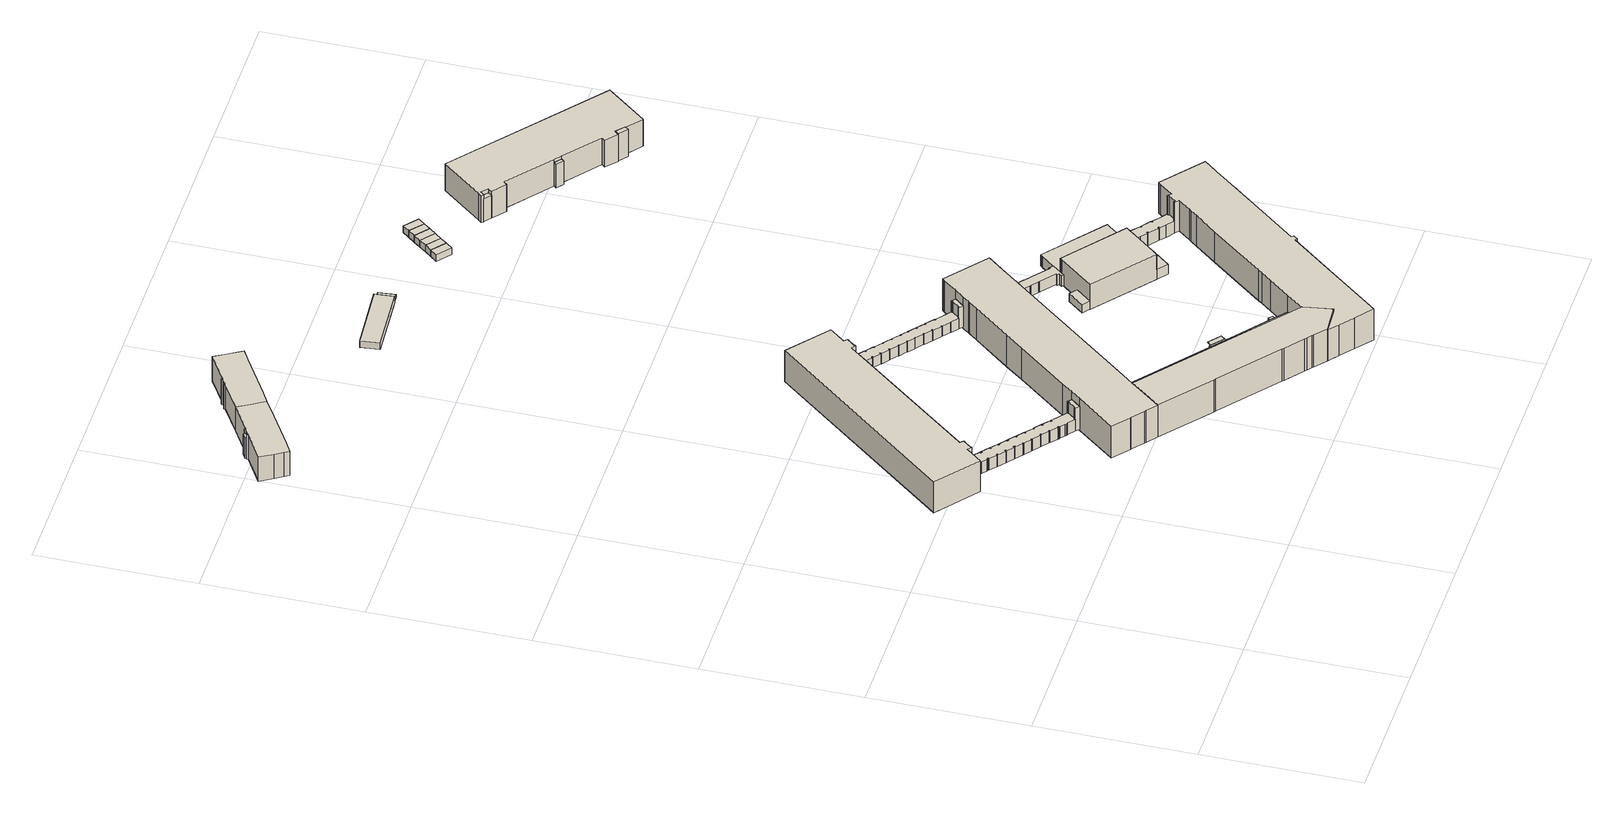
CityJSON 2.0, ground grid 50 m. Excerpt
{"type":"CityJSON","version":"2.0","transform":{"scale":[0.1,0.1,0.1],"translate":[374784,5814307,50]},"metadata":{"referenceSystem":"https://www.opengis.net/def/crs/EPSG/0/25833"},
"CityObjects":{
"building1":{"type":"Building","attributes":{"Gemeindeschluessel":"11000005","BezugspunktDach":"2200","function":"51009_1610","measuredHeight":4.29,"storeysAboveGround":0},"address":[{"country":"Germany","locality":"Berlin"}],"geometry":[{"type":"Solid","lod":"1","boundaries":[[[[0,1,2,3,4,5,6,7,8,9,10,11,12,13,14,15,16,17,18,19,20,21,22,23,24,25,26,27,28,29,30,31,32,33,34,35,36,37,38,39,40,41,42,43,44,45,46,47,48,49,50,51,52,53,54,55,56,57,58,59,60,61,62,63,64,65,66,67,68,69,70,71,72,73,74,75,76,77,78,79,80,81,82,83,84,85,86,87,88,89,90,91,92,93,94,95,96,97]],[[98,99,100,101,102,103,104,105,106,107,108,109,110,111,112,113,114,115,116,117,118,119,120,121,122,123,124,125,126,127,128,129,130,131,132,133,134,135,136,137,138,139,140,141,142,143,144,145,146,147,148,149,150,151,152,153,154,155,156,157,158,159,160,161,162,163,164,165,166,167,168,169,170,171,172,173,174,175,176,177,178,179,180,181,182,183,184,185,186,187,188,189,190,191,192,193,194,195]],[[98,195,97,96]],[[99,98,96,95]],[[100,99,95,94]],[[101,100,94,93]],[[102,101,93,92]],[[103,102,92,91]],[[104,103,91,90]],[[105,104,90,89]],[[106,105,89,88]],[[107,106,88,87]],[[108,107,87,86]],[[109,108,86,85]],[[110,109,85,84]],[[111,110,84,83]],[[112,111,83,82]],[[113,112,82,81]],[[114,113,81,80]],[[115,114,80,79]],[[116,115,79,78]],[[117,116,78,77]],[[118,117,77,76]],[[119,118,76,75]],[[120,119,75,74]],[[121,120,74,73]],[[122,121,73,72]],[[123,122,72,71]],[[124,123,71,70]],[[125,124,70,69]],[[126,125,69,68]],[[127,126,68,67]],[[128,127,67,66]],[[129,128,66,65]],[[130,129,65,64]],[[131,130,64,63]],[[132,131,63,62]],[[133,132,62,61]],[[134,133,61,60]],[[135,134,60,59]],[[136,135,59,58]],[[137,136,58,57]],[[138,137,57,56]],[[139,138,56,55]],[[140,139,55,54]],[[141,140,54,53]],[[142,141,53,52]],[[143,142,52,51]],[[144,143,51,50]],[[145,144,50,49]],[[146,145,49,48]],[[147,146,48,47]],[[148,147,47,46]],[[149,148,46,45]],[[150,149,45,44]],[[151,150,44,43]],[[152,151,43,42]],[[153,152,42,41]],[[154,153,41,40]],[[155,154,40,39]],[[156,155,39,38]],[[157,156,38,37]],[[158,157,37,36]],[[159,158,36,35]],[[160,159,35,34]],[[161,160,34,33]],[[162,161,33,32]],[[163,162,32,31]],[[164,163,31,30]],[[165,164,30,29]],[[166,165,29,28]],[[167,166,28,27]],[[168,167,27,26]],[[169,168,26,25]],[[170,169,25,24]],[[171,170,24,23]],[[172,171,23,22]],[[173,172,22,21]],[[174,173,21,20]],[[175,174,20,19]],[[176,175,19,18]],[[177,176,18,17]],[[178,177,17,16]],[[179,178,16,15]],[[180,179,15,14]],[[181,180,14,13]],[[182,181,13,12]],[[183,182,12,11]],[[184,183,11,10]],[[185,184,10,9]],[[186,185,9,8]],[[187,186,8,7]],[[188,187,7,6]],[[189,188,6,5]],[[190,189,5,4]],[[191,190,4,3]],[[192,191,3,2]],[[193,192,2,1]],[[194,193,1,0]],[[195,194,0,97]]]]}]},
"building2":{"type":"Building","attributes":{"Gemeindeschluessel":"11000005","BezugspunktDach":"2200","function":"51009_1610","measuredHeight":7.67,"storeysAboveGround":0},"address":[{"country":"Germany","locality":"Berlin"}],"geometry":[{"type":"Solid","lod":"1","boundaries":[[[[196,197,198,199,200,201]],[[202,203,204,205,206,207]],[[202,207,201,200]],[[203,202,200,199]],[[204,203,199,198]],[[205,204,198,197]],[[206,205,197,196]],[[207,206,196,201]]]]}]},
"building3":{"type":"Building","attributes":{"Gemeindeschluessel":"11000005","BezugspunktDach":"2200","function":"31001_1010","measuredHeight":10.47,"storeysAboveGround":2},"address":[{"country":"Germany","locality":"Berlin","thoroughfareNumber":"10","thoroughfareName":"Am Waldkiefernweg"}],"geometry":[{"type":"Solid","lod":"1","boundaries":[[[[208,209,210,211,212,213,214,215,216,217,218,219,220,221,222,223,224,225]],[[226,227,228,229,230,231,232,233,234,235,236,237,238,239,240,241,242,243]],[[226,243,225,224]],[[227,226,224,223]],[[228,227,223,222]],[[229,228,222,221]],[[230,229,221,220]],[[231,230,220,219]],[[232,231,219,218]],[[233,232,218,217]],[[234,233,217,216]],[[235,234,216,215]],[[236,235,215,214]],[[237,236,214,213]],[[238,237,213,212]],[[239,238,212,211]],[[240,239,211,210]],[[241,240,210,209]],[[242,241,209,208]],[[243,242,208,225]]]]}]},
"building4":{"type":"Building","attributes":{"Gemeindeschluessel":"11000005","BezugspunktDach":"2200","function":"31001_3073","measuredHeight":15.92,"storeysAboveGround":1},"address":[{"country":"Germany","locality":"Berlin","thoroughfareNumber":"182 (11)","thoroughfareName":"Kladower Damm"}],"geometry":[{"type":"Solid","lod":"1","boundaries":[[[[244,245,246,247,248,249,250,251,252,253,254,255,256,257,258,259,260,261,262,263,264,265,266,267,268]],[[269,270,271,272,273,274,275,276,277,278,279,280,281,282,283,284,285,286,287,288,289,290,291,292,293]],[[269,293,268,267]],[[270,269,267,266]],[[271,270,266,265]],[[272,271,265,264]],[[273,272,264,263]],[[274,273,263,262]],[[275,274,262,261]],[[276,275,261,260]],[[277,276,260,259]],[[278,277,259,258]],[[279,278,258,257]],[[280,279,257,256]],[[281,280,256,255]],[[282,281,255,254]],[[283,282,254,253]],[[284,283,253,252]],[[285,284,252,251]],[[286,285,251,250]],[[287,286,250,249]],[[288,287,249,248]],[[289,288,248,247]],[[290,289,247,246]],[[291,290,246,245]],[[292,291,245,244]],[[293,292,244,268]]]]}]},
"building5":{"type":"Building","attributes":{"Gemeindeschluessel":"11000005","BezugspunktDach":"2200","function":"31001_1010","measuredHeight":10.49,"storeysAboveGround":2},"address":[{"country":"Germany","locality":"Berlin","thoroughfareNumber":"12","thoroughfareName":"Am Waldkiefernweg"}],"geometry":[{"type":"Solid","lod":"1","boundaries":[[[[215,214,213,294,295,296,297,298,299,300,301,302,303,304,305,306,307,216]],[[308,309,310,311,312,313,314,315,316,317,318,319,320,321,237,236,235,234]],[[308,234,216,307]],[[309,308,307,306]],[[310,309,306,305]],[[311,310,305,304]],[[312,311,304,303]],[[313,312,303,302]],[[314,313,302,301]],[[315,314,301,300]],[[316,315,300,299]],[[317,316,299,298]],[[318,317,298,297]],[[319,318,297,296]],[[320,319,296,295]],[[321,320,295,294]],[[237,321,294,213]],[[236,237,213,214]],[[235,236,214,215]],[[234,235,215,216]]]]}]},
"building6":{"type":"Building","attributes":{"Gemeindeschluessel":"11000005","BezugspunktDach":"2200","function":"51009_1610","measuredHeight":0.075,"storeysAboveGround":0},"address":[{"country":"Germany","locality":"Berlin"}],"geometry":[{"type":"Solid","lod":"1","boundaries":[[[[322,323,324,325]],[[326,327,328,329]],[[326,329,325,324]],[[327,326,324,323]],[[328,327,323,322]],[[329,328,322,325]]]]}]},
"building7":{"type":"Building","attributes":{"Gemeindeschluessel":"11000005","BezugspunktDach":"2200","function":"31001_2463","measuredHeight":0.132,"storeysAboveGround":1},"address":[{"country":"Germany","locality":"Berlin","thoroughfareNumber":"182 (36)","thoroughfareName":"Kladower Damm"}],"geometry":[{"type":"Solid","lod":"1","boundaries":[[[[324,323,330,331,332,333,334,335]],[[336,337,338,339,340,341,342,343]],[[336,343,335,334]],[[337,336,334,333]],[[338,337,333,332]],[[339,338,332,331]],[[340,339,331,330]],[[341,340,330,323]],[[342,341,323,324]],[[343,342,324,335]]]]}]},
"building8":{"type":"Building","attributes":{"Gemeindeschluessel":"11000005","BezugspunktDach":"2200","function":"51009_1610","measuredHeight":3.79,"storeysAboveGround":0},"address":[{"country":"Germany","locality":"Berlin"}],"geometry":[{"type":"Solid","lod":"1","boundaries":[[[[344,345,346,347,348,349,350,351,352,353,354,355,356,357,358,359,360,361,362,363,364,365,366,367,368,369,370,371,372,373,374,375,376,377,378,379,380,381,382,383,384,385,386,387,388,389,390,391,392,393,394,395,396,397,398,399,400,401,402,403,404,405,406,407,408,409,410,411,412,413,414,415,416,417,418,419,420,421,422,423,424,425,426,427,428,429,430,431,432,433,434,435]],[[436,437,438,439,440,441,442,443,444,445,446,447,448,449,450,451,452,453,454,455,456,457,458,459,460,461,462,463,464,465,466,467,468,469,470,471,472,473,474,475,476,477,478,479,480,481,482,483,484,485,486,487,488,489,490,491,492,493,494,495,496,497,498,499,500,501,502,503,504,505,506,507,508,509,510,511,512,513,514,515,516,517,518,519,520,521,522,523,524,525,526,527]],[[436,527,435,434]],[[437,436,434,433]],[[438,437,433,432]],[[439,438,432,431]],[[440,439,431,430]],[[441,440,430,429]],[[442,441,429,428]],[[443,442,428,427]],[[444,443,427,426]],[[445,444,426,425]],[[446,445,425,424]],[[447,446,424,423]],[[448,447,423,422]],[[449,448,422,421]],[[450,449,421,420]],[[451,450,420,419]],[[452,451,419,418]],[[453,452,418,417]],[[454,453,417,416]],[[455,454,416,415]],[[456,455,415,414]],[[457,456,414,413]],[[458,457,413,412]],[[459,458,412,411]],[[460,459,411,410]],[[461,460,410,409]],[[462,461,409,408]],[[463,462,408,407]],[[464,463,407,406]],[[465,464,406,405]],[[466,465,405,404]],[[467,466,404,403]],[[468,467,403,402]],[[469,468,402,401]],[[470,469,401,400]],[[471,470,400,399]],[[472,471,399,398]],[[473,472,398,397]],[[474,473,397,396]],[[475,474,396,395]],[[476,475,395,394]],[[477,476,394,393]],[[478,477,393,392]],[[479,478,392,391]],[[480,479,391,390]],[[481,480,390,389]],[[482,481,389,388]],[[483,482,388,387]],[[484,483,387,386]],[[485,484,386,385]],[[486,485,385,384]],[[487,486,384,383]],[[488,487,383,382]],[[489,488,382,381]],[[490,489,381,380]],[[491,490,380,379]],[[492,491,379,378]],[[493,492,378,377]],[[494,493,377,376]],[[495,494,376,375]],[[496,495,375,374]],[[497,496,374,373]],[[498,497,373,372]],[[499,498,372,371]],[[500,499,371,370]],[[501,500,370,369]],[[502,501,369,368]],[[503,502,368,367]],[[504,503,367,366]],[[505,504,366,365]],[[506,505,365,364]],[[507,506,364,363]],[[508,507,363,362]],[[509,508,362,361]],[[510,509,361,360]],[[511,510,360,359]],[[512,511,359,358]],[[513,512,358,357]],[[514,513,357,356]],[[515,514,356,355]],[[516,515,355,354]],[[517,516,354,353]],[[518,517,353,352]],[[519,518,352,351]],[[520,519,351,350]],[[521,520,350,349]],[[522,521,349,348]],[[523,522,348,347]],[[524,523,347,346]],[[525,524,346,345]],[[526,525,345,344]],[[527,526,344,435]]]]}]},
"building9":{"type":"Building","attributes":{"Gemeindeschluessel":"11000005","BezugspunktDach":"2200","function":"51009_1610","measuredHeight":0.185,"storeysAboveGround":0},"address":[{"country":"Germany","locality":"Berlin"}],"geometry":[{"type":"Solid","lod":"1","boundaries":[[[[331,528,529,332]],[[530,531,339,338]],[[530,338,332,529]],[[531,530,529,528]],[[339,531,528,331]],[[338,339,331,332]]]]}]},
"building10":{"type":"Building","attributes":{"Gemeindeschluessel":"11000005","BezugspunktDach":"2200","function":"51009_1610","measuredHeight":4.15,"storeysAboveGround":0},"address":[{"country":"Germany","locality":"Berlin"}],"geometry":[{"type":"Solid","lod":"1","boundaries":[[[[532,533,534,535]],[[536,537,538,539]],[[536,539,535,534]],[[537,536,534,533]],[[538,537,533,532]],[[539,538,532,535]]]]}]},
"building11":{"type":"Building","attributes":{"name":"Bundeswehrfachschule Berlin","Gemeindeschluessel":"11000005","function":"31001_3022"},"address":[{"country":"Germany","locality":"Berlin","thoroughfareNumber":"182 (7)","thoroughfareName":"Kladower Damm"}],"children":["building11-1","building11-2","building11-3","building11-4","building11-5","building11-6","building11-7"]},
"building11-1":{"type":"BuildingPart","attributes":{"BezugspunktDach":"2200","measuredHeight":16,"storeysAboveGround":2},"parents":["building11"],"geometry":[{"type":"MultiSurface","lod":"1","boundaries":[[[540,541,542,543,544,545,546,547,548,549,550,551,552,553,554,555,556,557,558,559,560,561,562,563,564,565,566,567,568,569,570,571,572,573,574,575,576]],[[577,578,579,580,581,582,583,584,585,586,587,588,589,590,591,592,593,594,595,596,597,598,599,600,601,602,603,604,605,606,607,608,609,610,611,612,613]],[[577,613,576,575]],[[578,577,614,615,616,617,575,574]],[[579,578,574,573]],[[580,579,573,572]],[[581,580,572,571]],[[582,581,571,570]],[[583,582,570,569]],[[584,583,569,568]],[[585,584,568,567]],[[586,585,567,566]],[[587,586,566,565]],[[588,587,565,564]],[[589,588,564,563]],[[590,589,563,562]],[[591,590,562,561]],[[592,591,561,560]],[[593,592,560,559]],[[594,593,559,558]],[[595,594,558,557]],[[596,595,557,556]],[[597,596,556,555]],[[598,597,555,554]],[[599,598,554,553]],[[600,599,553,552]],[[601,600,552,551]],[[602,601,551,550]],[[603,602,550,549]],[[604,603,549,548]],[[605,604,548,547]],[[606,605,547,546]],[[607,606,546,545]],[[608,607,545,544]],[[609,608,544,543]],[[610,609,543,542]],[[611,610,542,541]],[[612,611,541,540]],[[613,612,540,576]],[[617,616,615,614]]]}]},
"building11-2":{"type":"BuildingPart","attributes":{"BezugspunktDach":"2200","measuredHeight":3.9,"storeysAboveGround":2},"parents":["building11"],"geometry":[{"type":"Solid","lod":"1","boundaries":[[[[618,619,620,621,622,623,624,625,626,627,628,629,630,631,632,633,634,635,636,637,638,639,640,641]],[[642,643,644,645,646,647,648,649,650,651,652,653,654,655,656,657,658,659,660,661,662,663,664,665]],[[643,642,640,639]],[[644,643,639,638]],[[645,644,638,637]],[[646,645,637,636]],[[647,646,636,635]],[[648,647,635,634]],[[649,648,634,633]],[[650,649,633,632]],[[651,650,632,631]],[[652,651,631,630]],[[653,652,630,629]],[[654,653,629,628]],[[655,654,628,627]],[[656,655,627,626]],[[657,656,626,625]],[[658,657,625,624]],[[659,658,624,623]],[[660,659,623,622]],[[661,660,622,621]],[[662,661,621,620]],[[663,662,620,619]],[[664,663,619,618]],[[665,664,618,641]],[[642,665,641,640]]]]}]},
"building11-3":{"type":"BuildingPart","attributes":{"BezugspunktDach":"2200","measuredHeight":8.43,"storeysAboveGround":2},"parents":["building11"],"geometry":[{"type":"Solid","lod":"1","boundaries":[[[[666,667,668,669,670,671,672,673]],[[149,148,147,146,145,674,675,150]],[[149,150,673,672]],[[148,149,672,671]],[[147,148,671,670]],[[146,147,670,669]],[[145,146,669,668]],[[674,145,668,667]],[[150,675,666,673]],[[674,667,666,675]]]]}]},
"building11-4":{"type":"BuildingPart","attributes":{"BezugspunktDach":"2200","measuredHeight":7.8,"storeysAboveGround":2},"parents":["building11"],"geometry":[{"type":"Solid","lod":"1","boundaries":[[[[676,677,678,679,680,681,682,683]],[[485,484,483,482,481,684,685,486]],[[485,486,683,682]],[[484,485,682,681]],[[483,484,681,680]],[[482,483,680,679]],[[481,482,679,678]],[[684,481,678,677]],[[486,685,676,683]],[[684,677,676,685]]]]}]},
"building11-5":{"type":"BuildingPart","attributes":{"BezugspunktDach":"2200","measuredHeight":14.36,"storeysAboveGround":2},"parents":["building11"],"geometry":[{"type":"MultiSurface","lod":"1","boundaries":[[[686,687,688,689,690,691,692,693,694,695,696,697,698,699,700,701,702,703,704,705,706,707,708,709,710,711,712,713]],[[714,715,716,717,718,719,720,721,722,723,724,725,726,727,728,729,730,731,732,733,734,735,736,737,738,739,740,741]],[[714,741,713,712]],[[667,666,712,711]],[[715,714,675,674]],[[716,715,711,710]],[[717,716,710,709]],[[718,717,709,708]],[[719,718,708,707]],[[720,719,707,706]],[[721,720,706,705]],[[722,721,705,704]],[[677,676,742,704,703]],[[723,722,685,684]],[[724,723,703,702]],[[725,724,702,701]],[[726,725,701,700]],[[727,726,700,699]],[[728,727,699,698]],[[729,728,698,697]],[[730,729,697,696]],[[731,730,743,642,665,641,640,696,695]],[[732,731,695,694]],[[733,732,694,693]],[[734,733,693,692]],[[744,745,692,691]],[[735,734,746,747,748]],[[737,736,690,689]],[[738,737,689,688]],[[739,738,688,687]],[[740,739,687,686]],[[741,740,686,713]],[[674,675,666,667]],[[684,685,742,676,677]],[[640,641,665,642,743]],[[748,747,746,745,744]],[[749,750,690,736]],[[735,691,750,751,749]]]}]},
"building11-6":{"type":"BuildingPart","attributes":{"BezugspunktDach":"2200","measuredHeight":14.36,"storeysAboveGround":2},"parents":["building11"],"geometry":[{"type":"MultiSurface","lod":"1","boundaries":[[[752,753,754,755,756,757,758,759,760,761,762,763,764,765]],[[749,735,577,766,613,767,768,769,770,771,772,773,774,736]],[[750,690,765,764]],[[691,750,764,763]],[[617,744,748,614,577,735,763,762]],[[766,577,762,761]],[[613,766,761,760]],[[767,613,760,759]],[[768,767,759,758]],[[769,768,758,757]],[[770,769,757,756]],[[771,770,756,755]],[[772,771,755,754]],[[773,772,754,753]],[[774,773,753,752]],[[736,774,752,765]],[[749,736,690,750]],[[692,734,735,691]],[[735,749,750,691]],[[614,748,744,617]]]}]},
"building11-7":{"type":"BuildingPart","attributes":{"BezugspunktDach":"2200","measuredHeight":5.04,"storeysAboveGround":2},"parents":["building11"],"geometry":[{"type":"MultiSurface","lod":"1","boundaries":[[[617,616,775,776,777,745,744]],[[747,778,779,780,615,614,748]],[[778,747,745,777]],[[779,778,777,776]],[[780,779,776,775]],[[615,780,775,616]],[[747,748,744,745]],[[615,616,617,614]],[[748,614,617,744,781]]]}]},
"building12":{"type":"Building","attributes":{"Gemeindeschluessel":"11000005","BezugspunktDach":"2200","function":"31001_2463","measuredHeight":2.42,"storeysAboveGround":1},"address":[{"country":"Germany","locality":"Berlin","thoroughfareNumber":"12 (1)","thoroughfareName":"Amberbaumallee"}],"geometry":[{"type":"Solid","lod":"1","boundaries":[[[[782,783,784,785]],[[786,787,788,789]],[[786,789,785,784]],[[787,786,784,783]],[[788,787,783,782]],[[789,788,782,785]]]]}]},
"building13":{"type":"Building","attributes":{"Gemeindeschluessel":"11000005","BezugspunktDach":"2200","function":"31001_2741","measuredHeight":0.61,"storeysAboveGround":1},"address":[{"country":"Germany","locality":"Berlin","thoroughfareNumber":"182 (10)","thoroughfareName":"Kladower Damm"}],"geometry":[{"type":"Solid","lod":"1","boundaries":[[[[790,791,792,793]],[[794,795,796,797]],[[794,797,793,792]],[[795,794,792,791]],[[796,795,791,790]],[[797,796,790,793]]]]}]},
"building14":{"type":"Building","attributes":{"Gemeindeschluessel":"11000005","BezugspunktDach":"2200","function":"31001_2523","measuredHeight":0.859,"storeysAboveGround":1},"address":[{"country":"Germany","locality":"Berlin","thoroughfareNumber":"12 (2)","thoroughfareName":"Amberbaumallee"}],"geometry":[{"type":"Solid","lod":"1","boundaries":[[[[798,799,800,801]],[[802,803,804,805]],[[802,805,801,800]],[[803,802,800,799]],[[804,803,799,798]],[[805,804,798,801]]]]}]},
"building15":{"type":"Building","attributes":{"Gemeindeschluessel":"11000005","function":"31001_3211"},"address":[{"country":"Germany","locality":"Berlin","thoroughfareNumber":"182 (8)","thoroughfareName":"Kladower Damm"}],"children":["building15-1","building15-2","building15-3"]},
"building15-1":{"type":"BuildingPart","attributes":{"BezugspunktDach":"2200","measuredHeight":12.52,"storeysAboveGround":2},"parents":["building15"],"geometry":[{"type":"MultiSurface","lod":"1","boundaries":[[[806,807,808,809,810,811,812,813]],[[814,815,816,817,818,819,820,821]],[[814,821,822,823,824,825,813,812]],[[815,814,812,811]],[[816,815,811,810]],[[817,816,810,809]],[[818,817,809,808]],[[819,818,808,807]],[[826,827,807,806]],[[820,819,827,819,820,828]],[[821,820,806,813]],[[825,824,823,822]],[[828,820,819,827,826]]]}]},
"building15-2":{"type":"BuildingPart","attributes":{"BezugspunktDach":"2200","measuredHeight":2.93,"storeysAboveGround":2},"parents":["building15"],"geometry":[{"type":"Solid","lod":"1","boundaries":[[[[825,824,829,830]],[[831,823,822,832]],[[831,832,830,829]],[[823,831,829,824]],[[832,822,825,830]],[[823,824,825,822]]]]}]},
"building15-3":{"type":"BuildingPart","attributes":{"BezugspunktDach":"2200","measuredHeight":3.55,"storeysAboveGround":2},"parents":["building15"],"geometry":[{"type":"Solid","lod":"1","boundaries":[[[[833,834,835,836,827,826]],[[819,837,838,839,840,820]],[[837,819,827,836]],[[838,837,836,835]],[[839,838,835,834]],[[840,839,834,833]],[[820,840,833,826]],[[820,826,827,819]]]]}]},
"building16":{"type":"Building","attributes":{"Gemeindeschluessel":"11000005","BezugspunktDach":"2200","function":"31001_3210","measuredHeight":4.21,"storeysAboveGround":1},"address":[{"country":"Germany","locality":"Berlin","thoroughfareNumber":"182 (9)","thoroughfareName":"Kladower Damm"}],"geometry":[{"type":"Solid","lod":"1","boundaries":[[[[841,842,843,844,845,846,847,848,849,850,851,852,853,854,855,856,857,631,630]],[[858,859,860,861,862,863,864,865,866,867,868,869,870,871,872,873,818,817,816]],[[858,816,630,631]],[[859,858,631,857]],[[860,859,857,856]],[[861,860,856,855]],[[862,861,855,854]],[[863,862,854,853]],[[864,863,853,852]],[[865,864,852,851]],[[866,865,851,850]],[[867,866,850,849]],[[868,867,849,848]],[[869,868,848,847]],[[870,869,847,846]],[[871,870,846,845]],[[872,871,845,844]],[[873,872,844,843]],[[818,873,843,842]],[[817,818,842,841]],[[816,817,841,630]]]]}]},
"building17":{"type":"Building","attributes":{"Gemeindeschluessel":"11000005","BezugspunktDach":"2200","function":"31001_2463","measuredHeight":2.49,"storeysAboveGround":1},"address":[{"country":"Germany","locality":"Berlin","thoroughfareNumber":"18 (1)","thoroughfareName":"Amberbaumallee"}],"geometry":[{"type":"Solid","lod":"1","boundaries":[[[[874,875,876,877]],[[878,879,880,881]],[[878,881,877,876]],[[879,878,876,875]],[[880,879,875,874]],[[881,880,874,877]]]]}]},
"building18":{"type":"Building","attributes":{"Gemeindeschluessel":"11000005","BezugspunktDach":"2200","function":"31001_2463","measuredHeight":2.52,"storeysAboveGround":1},"address":[{"country":"Germany","locality":"Berlin","thoroughfareNumber":"18 (2)","thoroughfareName":"Amberbaumallee"}],"geometry":[{"type":"Solid","lod":"1","boundaries":[[[[875,882,883,876]],[[884,885,879,878]],[[884,878,876,883]],[[885,884,883,882]],[[879,885,882,875]],[[878,879,875,876]]]]}]},
"building19":{"type":"Building","attributes":{"Gemeindeschluessel":"11000005","BezugspunktDach":"2200","function":"51009_1610","measuredHeight":4.59,"storeysAboveGround":0},"address":[{"country":"Germany","locality":"Berlin"}],"geometry":[{"type":"Solid","lod":"1","boundaries":[[[[886,887,888,889,890,891,892,893,894,895,896,897,898,899,900,901,902,903,904,905,906,907,908,909,910,911,912,913,914,915,916,917]],[[918,919,920,921,922,923,924,925,926,927,928,929,930,931,932,933,934,935,936,937,938,939,940,941,942,943,944,945,946,947,948,949]],[[918,949,917,916]],[[919,918,916,915]],[[920,919,915,914]],[[921,920,914,913]],[[922,921,913,912]],[[923,922,912,911]],[[924,923,911,910]],[[925,924,910,909]],[[926,925,909,908]],[[927,926,908,907]],[[928,927,907,906]],[[929,928,906,905]],[[930,929,905,904]],[[931,930,904,903]],[[932,931,903,902]],[[933,932,902,901]],[[934,933,901,900]],[[935,934,900,899]],[[936,935,899,898]],[[937,936,898,897]],[[938,937,897,896]],[[939,938,896,895]],[[940,939,895,894]],[[941,940,894,893]],[[942,941,893,892]],[[943,942,892,891]],[[944,943,891,890]],[[945,944,890,889]],[[946,945,889,888]],[[947,946,888,887]],[[948,947,887,886]],[[949,948,886,917]]]]}]},
"building20":{"type":"Building","attributes":{"Gemeindeschluessel":"11000005","BezugspunktDach":"2200","function":"31001_2463","measuredHeight":2.49,"storeysAboveGround":1},"address":[{"country":"Germany","locality":"Berlin","thoroughfareNumber":"18 (3)","thoroughfareName":"Amberbaumallee"}],"geometry":[{"type":"Solid","lod":"1","boundaries":[[[[882,950,951,883]],[[952,953,885,884]],[[952,884,883,951]],[[953,952,951,950]],[[885,953,950,882]],[[884,885,882,883]]]]}]},
"building21":{"type":"Building","attributes":{"Gemeindeschluessel":"11000005","BezugspunktDach":"2200","function":"31001_2463","measuredHeight":2.49,"storeysAboveGround":1},"address":[{"country":"Germany","locality":"Berlin","thoroughfareNumber":"18 (4)","thoroughfareName":"Amberbaumallee"}],"geometry":[{"type":"Solid","lod":"1","boundaries":[[[[950,954,955,951]],[[956,957,953,952]],[[956,952,951,955]],[[957,956,955,954]],[[953,957,954,950]],[[952,953,950,951]]]]}]},
"building22":{"type":"Building","attributes":{"Gemeindeschluessel":"11000005","BezugspunktDach":"2200","function":"31001_2463","measuredHeight":2.5,"storeysAboveGround":1},"address":[{"country":"Germany","locality":"Berlin","thoroughfareNumber":"18 (5)","thoroughfareName":"Amberbaumallee"}],"geometry":[{"type":"Solid","lod":"1","boundaries":[[[[954,958,959,955]],[[960,961,957,956]],[[960,956,955,959]],[[961,960,959,958]],[[957,961,958,954]],[[956,957,954,955]]]]}]},
"building23":{"type":"Building","attributes":{"Gemeindeschluessel":"11000005","BezugspunktDach":"2200","function":"31001_2463","measuredHeight":2.54,"storeysAboveGround":1},"address":[{"country":"Germany","locality":"Berlin","thoroughfareNumber":"18 (6)","thoroughfareName":"Amberbaumallee"}],"geometry":[{"type":"Solid","lod":"1","boundaries":[[[[958,962,963,959]],[[964,965,961,960]],[[964,960,959,963]],[[965,964,963,962]],[[961,965,962,958]],[[960,961,958,959]]]]}]},
"building24":{"type":"Building","attributes":{"Gemeindeschluessel":"11000005","BezugspunktDach":"2200","function":"51009_1610","measuredHeight":8.41,"storeysAboveGround":0},"address":[{"country":"Germany","locality":"Berlin"}],"geometry":[{"type":"Solid","lod":"1","boundaries":[[[[966,967,968,969]],[[970,971,972,973]],[[970,973,969,968]],[[971,970,968,967]],[[972,971,967,966]],[[973,972,966,969]]]]}]},
"building25":{"type":"Building","attributes":{"Gemeindeschluessel":"11000005","BezugspunktDach":"2200","function":"51009_1610","measuredHeight":8.66,"storeysAboveGround":0},"address":[{"country":"Germany","locality":"Berlin"}],"geometry":[{"type":"Solid","lod":"1","boundaries":[[[[974,975,976,977]],[[978,979,980,981]],[[978,981,977,976]],[[979,978,976,975]],[[980,979,975,974]],[[981,980,974,977]]]]}]},
"building26":{"type":"Building","attributes":{"Gemeindeschluessel":"11000005","BezugspunktDach":"2200","function":"31001_1010","measuredHeight":12.7,"storeysAboveGround":2},"address":[{"country":"Germany","locality":"Berlin","thoroughfareNumber":"14, 16, 18","thoroughfareName":"Amberbaumallee"}],"geometry":[{"type":"Solid","lod":"1","boundaries":[[[[982,983,984,985,986,987,988,989,990,991,992,993,994,995,996,997,998,999]],[[1000,1001,1002,1003,1004,1005,1006,1007,1008,1009,1010,1011,1012,1013,1014,1015,1016,1017]],[[1000,1017,999,998]],[[1001,1000,998,997]],[[1002,1001,997,996]],[[1003,1002,996,995]],[[1004,1003,995,994]],[[1005,1004,994,993]],[[1006,1005,993,992]],[[1007,1006,992,991]],[[1008,1007,991,990]],[[1009,1008,990,989]],[[1010,1009,989,988]],[[1011,1010,988,987]],[[1012,1011,987,986]],[[1013,1012,986,985]],[[1014,1013,985,984]],[[1015,1014,984,983]],[[1016,1015,983,982]],[[1017,1016,982,999]]]]}]},
"building27":{"type":"Building","attributes":{"Gemeindeschluessel":"11000005","BezugspunktDach":"2200","function":"51009_1610","measuredHeight":9.98,"storeysAboveGround":0},"address":[{"country":"Germany","locality":"Berlin"}],"geometry":[{"type":"Solid","lod":"1","boundaries":[[[[1018,1019,1020,1021]],[[1022,1023,1024,1025]],[[1022,1025,1021,1020]],[[1023,1022,1020,1019]],[[1024,1023,1019,1018]],[[1025,1024,1018,1021]]]]}]}
},
"vertices":[
[562,946,68],[565,944,68],[569,941,68],[583,929,68],[586,927,68],[588,930,68],[592,927,68],[589,924,68],[610,907,68],[613,910,68],[616,908,68],[613,905,68],[634,887,68],[637,891,68],[640,888,68],[637,885,68],[658,868,68],[661,871,68],[664,868,68],[662,865,68],[683,848,68],[685,851,68],[688,849,68],[686,846,68],[707,829,68],[709,832,68],[712,829,68],[710,826,68],[731,809,68],[733,812,68],[737,810,68],[734,807,68],[755,790,68],[758,793,68],[761,790,68],[758,787,68],[779,770,68],[782,773,68],[785,770,68],[782,767,68],[787,764,68],[800,753,68],[803,750,68],[807,748,68],[828,731,68],[830,734,68],[831,733,68],[851,757,68],[850,758,68],[852,761,68],[831,778,68],[828,780,68],[807,798,68],[804,794,68],[801,797,68],[804,800,68],[800,803,68],[783,817,68],[780,814,68],[777,816,68],[780,820,68],[759,837,68],[756,834,68],[753,836,68],[755,839,68],[734,856,68],[732,853,68],[729,856,68],[731,859,68],[710,876,68],[708,873,68],[705,875,68],[707,879,68],[686,896,68],[684,892,68],[681,895,68],[683,898,68],[662,915,68],[659,912,68],[656,915,68],[659,918,68],[639,934,68],[636,931,68],[633,933,68],[636,937,68],[614,955,68],[611,951,68],[608,954,68],[611,957,68],[590,974,68],[586,977,68],[573,987,68],[565,994,68],[563,991,68],[562,992,68],[542,967,68],[543,966,68],[541,963,68],[543,966,25],[542,967,25],[562,992,25],[563,991,25],[565,994,25],[573,987,25],[586,977,25],[590,974,25],[611,957,25],[608,954,25],[611,951,25],[614,955,25],[636,937,25],[633,933,25],[636,931,25],[639,934,25],[659,918,25],[656,915,25],[659,912,25],[662,915,25],[683,898,25],[681,895,25],[684,892,25],[686,896,25],[707,879,25],[705,875,25],[708,873,25],[710,876,25],[731,859,25],[729,856,25],[732,853,25],[734,856,25],[755,839,25],[753,836,25],[756,834,25],[759,837,25],[780,820,25],[777,816,25],[780,814,25],[783,817,25],[800,803,25],[804,800,25],[801,797,25],[804,794,25],[807,798,25],[828,780,25],[831,778,25],[852,761,25],[850,758,25],[851,757,25],[831,733,25],[830,734,25],[828,731,25],[807,748,25],[803,750,25],[800,753,25],[787,764,25],[782,767,25],[785,770,25],[782,773,25],[779,770,25],[758,787,25],[761,790,25],[758,793,25],[755,790,25],[734,807,25],[737,810,25],[733,812,25],[731,809,25],[710,826,25],[712,829,25],[709,832,25],[707,829,25],[686,846,25],[688,849,25],[685,851,25],[683,848,25],[662,865,25],[664,868,25],[661,871,25],[658,868,25],[637,885,25],[640,888,25],[637,891,25],[634,887,25],[613,905,25],[616,908,25],[613,910,25],[610,907,25],[589,924,25],[592,927,25],[588,930,25],[586,927,25],[583,929,25],[569,941,25],[565,944,25],[562,946,25],[541,963,25],
[94,3019,87],[96,3016,87],[113,3026,87],[111,3029,87],[109,3033,87],[92,3023,87],[109,3033,11],[111,3029,11],[113,3026,11],[96,3016,11],[94,3019,11],[92,3023,11],
[26,2917,100],[41,2892,100],[51,2877,100],[85,2897,100],[222,2981,100],[256,3002,100],[247,3017,100],[231,3042,100],[207,3083,100],[117,3028,100],[115,3031,100],[111,3029,100],[113,3026,100],[96,3016,100],[94,3019,100],[91,3017,100],[93,3014,100],[1,2958,100],[93,3014,10],[91,3017,10],[94,3019,10],[96,3016,10],[113,3026,10],[111,3029,10],[115,3031,10],[117,3028,10],[207,3083,10],[231,3042,10],[247,3017,10],[256,3002,10],[222,2981,10],[85,2897,10],[51,2877,10],[41,2892,10],[26,2917,10],[1,2958,10],
[489,924,138],[529,973,138],[541,963,138],[543,966,138],[542,967,138],[562,992,138],[563,991,138],[565,994,138],[554,1003,138],[851,1369,138],[873,1396,138],[877,1401,138],[893,1421,138],[905,1411,138],[908,1414,138],[906,1416,138],[925,1439,138],[927,1438,138],[929,1441,138],[918,1451,138],[950,1490,138],[954,1495,138],[958,1500,138],[830,1604,138],[360,1028,138],[830,1604,23],[958,1500,23],[954,1495,23],[950,1490,23],[918,1451,23],[929,1441,23],[927,1438,23],[925,1439,23],[906,1416,23],[908,1414,23],[905,1411,23],[893,1421,23],[877,1401,23],[873,1396,23],[851,1369,23],[554,1003,23],[565,994,23],[563,991,23],[562,992,23],[542,967,23],[543,966,23],[541,963,23],[529,973,23],[489,924,23],[360,1028,23],
[290,3022,100],[428,3106,100],[462,3127,100],[453,3142,100],[438,3168,100],[413,3209,100],[322,3153,100],[320,3156,100],[316,3154,100],[318,3151,100],[301,3140,100],[299,3144,100],[296,3141,100],[298,3138,100],[298,3138,10],[296,3141,10],[299,3144,10],[301,3140,10],[318,3151,10],[316,3154,10],[320,3156,10],[322,3153,10],[413,3209,10],[438,3168,10],[453,3142,10],[462,3127,10],[428,3106,10],[290,3022,10],
[1324,391,25],[1335,404,25],[1308,427,25],[1297,413,25],[1308,427,24],[1335,404,24],[1324,391,24],[1297,413,24],
[1344,414,25],[1352,425,25],[1315,456,25],[1310,460,25],[1307,456,25],[1293,440,25],[1307,456,23],[1310,460,23],[1315,456,23],[1352,425,23],[1344,414,23],[1335,404,23],[1308,427,23],[1293,440,23],
[927,1394,66],[929,1392,66],[951,1374,66],[953,1377,66],[956,1375,66],[953,1372,66],[975,1355,66],[978,1358,66],[980,1356,66],[977,1353,66],[999,1335,66],[1002,1338,66],[1004,1336,66],[1002,1333,66],[1024,1315,66],[1026,1318,66],[1028,1316,66],[1026,1313,66],[1048,1296,66],[1050,1299,66],[1053,1297,66],[1050,1294,66],[1069,1278,66],[1072,1281,66],[1074,1279,66],[1072,1277,66],[1094,1259,66],[1096,1262,66],[1098,1260,66],[1096,1257,66],[1118,1239,66],[1120,1242,66],[1122,1240,66],[1120,1237,66],[1144,1218,66],[1146,1221,66],[1149,1218,66],[1147,1216,66],[1168,1198,66],[1170,1196,66],[1191,1179,66],[1194,1182,66],[1195,1181,66],[1215,1204,66],[1213,1205,66],[1216,1209,66],[1194,1225,66],[1192,1227,66],[1170,1245,66],[1168,1242,66],[1166,1244,66],[1168,1247,66],[1144,1267,66],[1141,1264,66],[1139,1266,66],[1141,1268,66],[1120,1286,66],[1117,1283,66],[1115,1285,66],[1117,1288,66],[1095,1306,66],[1093,1303,66],[1091,1305,66],[1093,1308,66],[1074,1323,66],[1072,1320,66],[1070,1322,66],[1072,1325,66],[1050,1343,66],[1048,1340,66],[1045,1342,66],[1047,1345,66],[1025,1362,66],[1023,1360,66],[1021,1362,66],[1023,1364,66],[1001,1382,66],[999,1379,66],[997,1381,66],[999,1384,66],[977,1402,66],[975,1399,66],[973,1401,66],[975,1404,66],[953,1421,66],[951,1423,66],[929,1441,66],[927,1438,66],[925,1439,66],[906,1416,66],[908,1414,66],[905,1411,66],[908,1414,28],[906,1416,28],[925,1439,28],[927,1438,28],[929,1441,28],[951,1423,28],[953,1421,28],[975,1404,28],[973,1401,28],[975,1399,28],[977,1402,28],[999,1384,28],[997,1381,28],[999,1379,28],[1001,1382,28],[1023,1364,28],[1021,1362,28],[1023,1360,28],[1025,1362,28],[1047,1345,28],[1045,1342,28],[1048,1340,28],[1050,1343,28],[1072,1325,28],[1070,1322,28],[1072,1320,28],[1074,1323,28],[1093,1308,28],[1091,1305,28],[1093,1303,28],[1095,1306,28],[1117,1288,28],[1115,1285,28],[1117,1283,28],[1120,1286,28],[1141,1268,28],[1139,1266,28],[1141,1264,28],[1144,1267,28],[1168,1247,28],[1166,1244,28],[1168,1242,28],[1170,1245,28],[1192,1227,28],[1194,1225,28],[1216,1209,28],[1213,1205,28],[1215,1204,28],[1195,1181,28],[1194,1182,28],[1191,1179,28],[1170,1196,28],[1168,1198,28],[1147,1216,28],[1149,1218,28],[1146,1221,28],[1144,1218,28],[1120,1237,28],[1122,1240,28],[1120,1242,28],[1118,1239,28],[1096,1257,28],[1098,1260,28],[1096,1262,28],[1094,1259,28],[1072,1277,28],[1074,1279,28],[1072,1281,28],[1069,1278,28],[1050,1294,28],[1053,1297,28],[1050,1299,28],[1048,1296,28],[1026,1313,28],[1028,1316,28],[1026,1318,28],[1024,1315,28],[1002,1333,28],[1004,1336,28],[1002,1338,28],[999,1335,28],[977,1353,28],[980,1356,28],[978,1358,28],[975,1355,28],[953,1372,28],[956,1375,28],[953,1377,28],[951,1374,28],[929,1392,28],[927,1394,28],[905,1411,28],
[1363,438,25],[1325,469,25],[1325,469,23],[1363,438,23],
[1430,291,66],[1441,305,66],[1429,315,66],[1418,301,66],[1429,315,25],[1441,305,25],[1430,291,25],[1418,301,25],
[1370,86,136],[1413,51,136],[1466,8,136],[1566,131,136],[1591,162,136],[1713,312,136],[1720,307,136],[1731,321,136],[1725,326,136],[1907,551,136],[1910,555,136],[1927,575,136],[1957,613,136],[1987,649,136],[1991,654,136],[1994,658,136],[1866,763,136],[1864,761,136],[1859,755,136],[1825,713,136],[1814,723,136],[1811,720,136],[1814,717,136],[1795,694,136],[1792,697,136],[1790,694,136],[1802,684,136],[1769,644,136],[1764,638,136],[1747,617,136],[1689,546,136],[1552,377,136],[1542,364,136],[1515,331,136],[1461,265,136],[1416,210,136],[1337,112,136],[1416,210,22],[1461,265,22],[1515,331,22],[1542,364,22],[1552,377,22],[1689,546,22],[1747,617,22],[1764,638,22],[1769,644,22],[1802,684,22],[1790,694,22],[1792,697,22],[1795,694,22],[1814,717,22],[1811,720,22],[1814,723,22],[1825,713,22],[1859,755,22],[1864,761,22],[1866,763,22],[1994,658,22],[1991,654,22],[1987,649,22],[1957,613,22],[1927,575,22],[1910,555,22],[1907,551,22],[1725,326,22],[1731,321,22],[1720,307,22],[1713,312,22],[1591,162,22],[1566,131,22],[1466,8,22],[1413,51,22],[1370,86,22],[1337,112,22],[1416,210,24],[1461,265,24],[1461,265,74],[1416,210,74],
[1343,1054,66],[1345,1057,66],[1391,1019,66],[1394,1017,66],[1415,1000,66],[1418,998,66],[1464,961,66],[1461,958,66],[1467,953,66],[1459,944,66],[1466,939,66],[1473,948,66],[1476,952,66],[1498,979,66],[1486,989,66],[1484,985,66],[1438,1023,66],[1435,1025,66],[1414,1042,66],[1412,1044,66],[1365,1082,66],[1368,1085,66],[1356,1095,66],[1331,1064,66],[1356,1095,27],[1368,1085,27],[1365,1082,27],[1412,1044,27],[1414,1042,27],[1435,1025,27],[1438,1023,27],[1484,985,27],[1486,989,27],[1498,979,27],[1476,952,27],[1473,948,27],[1466,939,27],[1459,944,27],[1467,953,27],[1461,958,27],[1464,961,27],[1418,998,27],[1415,1000,27],[1394,1017,27],[1391,1019,27],[1345,1057,27],[1343,1054,27],[1331,1064,27],
[839,721,110],[864,751,110],[852,761,110],[850,758,110],[851,757,110],[831,733,110],[830,734,110],[828,731,110],[864,751,25],[839,721,25],
[1203,1169,106],[1228,1199,106],[1216,1209,106],[1213,1205,106],[1215,1204,106],[1195,1181,106],[1194,1182,106],[1191,1179,106],[1228,1199,28],[1203,1169,28],
[792,555,140],[795,553,140],[832,523,140],[836,520,140],[868,494,140],[947,592,140],[992,647,140],[1294,1018,140],[1298,1023,140],[1331,1064,140],[1356,1095,140],[1390,1136,140],[1394,1141,140],[1396,1144,140],[1268,1248,140],[1265,1244,140],[1261,1240,140],[1228,1199,140],[1203,1169,140],[1187,1149,140],[1184,1145,140],[1162,1118,140],[1066,1001,140],[1021,944,140],[892,786,140],[864,751,140],[839,721,140],[739,598,140],[839,721,22],[864,751,22],[892,786,22],[1021,944,22],[1066,1001,22],[1162,1118,22],[1184,1145,22],[1187,1149,22],[1203,1169,22],[1228,1199,22],[1261,1240,22],[1265,1244,22],[1268,1248,22],[1396,1144,22],[1394,1141,22],[1390,1136,22],[1356,1095,22],[1331,1064,22],[1298,1023,22],[1294,1018,22],[992,647,22],[947,592,22],[868,494,22],[836,520,22],[832,523,22],[795,553,22],[792,555,22],[739,598,22],[1203,1169,67],[1356,1095,35],[947,592,74],[992,647,74],[992,647,55],[992,647,24],[947,592,24],[908,543,22],[908,543,140],[908,543,42],
[1024,367,141],[1029,363,141],[1212,214,141],[1217,210,141],[1275,163,141],[1280,158,141],[1295,147,141],[1299,143,141],[1337,112,141],[1430,118,141],[1416,210,141],[947,592,141],[908,543,141],[868,494,141],[1430,118,22],[1299,143,22],[1295,147,22],[1280,158,22],[1275,163,22],[1217,210,22],[1212,214,22],[1029,363,22],[1024,367,22],
[1430,291,74],[1418,301,74],[1317,382,74],[1317,382,24],[1418,301,24],[1430,291,24],[947,592,49],
[652,2770,57],[871,2786,57],[866,2847,57],[647,2830,57],[866,2847,33],[871,2786,33],[652,2770,33],[647,2830,33],
[1355,993,32],[1374,1016,32],[1335,1048,32],[1316,1024,32],[1335,1048,25],[1374,1016,25],[1355,993,25],[1316,1024,25],
[874,2787,44],[896,2788,44],[891,2843,44],[869,2841,44],[891,2843,35],[896,2788,35],[874,2787,35],[869,2841,35],
[1567,688,117],[1635,770,117],[1650,790,117],[1661,803,117],[1476,952,117],[1473,948,117],[1473,947,117],[1383,837,117],[1473,947,24],[1473,948,24],[1476,952,24],[1661,803,24],[1650,790,24],[1635,770,24],[1567,688,24],[1383,837,24],[1383,837,25],[1423,887,25],[1423,887,55],[1383,837,55],[1567,688,60],[1635,770,60],[1567,688,30],
[1400,905,55],[1360,855,55],[1400,905,25],[1360,855,25],
[1599,662,60],[1654,729,60],[1659,735,60],[1666,744,60],[1666,744,24],[1659,735,24],[1654,729,24],[1599,662,24],
[1661,803,66],[1650,790,66],[1657,785,66],[1665,795,66],[1671,790,66],[1673,793,66],[1670,795,66],[1689,818,66],[1692,816,66],[1695,819,66],[1683,829,66],[1717,871,66],[1721,876,66],[1723,878,66],[1538,1028,66],[1536,1025,66],[1532,1020,66],[1498,979,24],[1532,1020,24],[1536,1025,24],[1538,1028,24],[1723,878,24],[1721,876,24],[1717,871,24],[1683,829,24],[1695,819,24],[1692,816,24],[1689,818,24],[1670,795,24],[1673,793,24],[1671,790,24],[1665,795,24],[1657,785,24],
[1127,2684,60],[1144,2705,60],[1102,2740,60],[1084,2719,60],[1102,2740,35],[1144,2705,35],[1127,2684,35],[1084,2719,35],
[1161,2727,60],[1119,2761,60],[1119,2761,35],[1161,2727,35],
[1673,793,67],[1671,790,67],[1695,770,67],[1713,755,67],[1716,758,67],[1719,756,67],[1716,753,67],[1744,730,67],[1746,733,67],[1750,731,67],[1747,728,67],[1765,713,67],[1790,694,67],[1792,697,67],[1795,694,67],[1814,717,67],[1811,720,67],[1814,723,67],[1789,742,67],[1771,757,67],[1768,754,67],[1765,757,67],[1768,760,67],[1740,782,67],[1738,779,67],[1735,781,67],[1737,784,67],[1719,799,67],[1695,819,67],[1692,816,67],[1689,818,67],[1670,795,67],[1689,818,21],[1692,816,21],[1695,819,21],[1719,799,21],[1737,784,21],[1735,781,21],[1738,779,21],[1740,782,21],[1768,760,21],[1765,757,21],[1768,754,21],[1771,757,21],[1789,742,21],[1814,723,21],[1811,720,21],[1814,717,21],[1795,694,21],[1792,697,21],[1790,694,21],[1765,713,21],[1747,728,21],[1750,731,21],[1746,733,21],[1744,730,21],[1716,753,21],[1719,756,21],[1716,758,21],[1713,755,21],[1695,770,21],[1671,790,21],[1673,793,21],[1670,795,21],
[1179,2748,60],[1136,2783,60],[1136,2783,35],[1179,2748,35],
[1196,2769,60],[1153,2804,60],[1153,2804,35],[1196,2769,35],
[1213,2790,60],[1171,2825,60],[1171,2825,35],[1213,2790,35],
[1230,2811,60],[1188,2846,60],[1188,2846,35],[1230,2811,35],
[1322,2618,118],[1331,2630,118],[1310,2647,118],[1300,2635,118],[1310,2647,34],[1331,2630,34],[1322,2618,34],[1300,2635,34],
[1526,2457,121],[1533,2465,121],[1512,2482,121],[1505,2474,121],[1512,2482,34],[1533,2465,34],[1526,2457,34],[1505,2474,34],
[1300,2635,133],[1310,2647,133],[1331,2630,133],[1322,2618,133],[1363,2584,133],[1373,2596,133],[1512,2482,133],[1533,2465,133],[1644,2374,133],[1635,2363,133],[1671,2333,133],[1681,2345,133],[1708,2322,133],[1758,2282,133],[1862,2410,133],[1409,2781,133],[1303,2652,133],[1294,2641,133],[1303,2652,33],[1409,2781,33],[1862,2410,33],[1758,2282,33],[1708,2322,33],[1681,2345,33],[1671,2333,33],[1635,2363,33],[1644,2374,33],[1533,2465,33],[1512,2482,33],[1373,2596,33],[1363,2584,33],[1322,2618,33],[1331,2630,33],[1310,2647,33],[1300,2635,33],[1294,2641,33],
[1699,2310,135],[1708,2322,135],[1681,2345,135],[1671,2333,135],[1681,2345,35],[1708,2322,35],[1699,2310,35],[1671,2333,35]
]}
